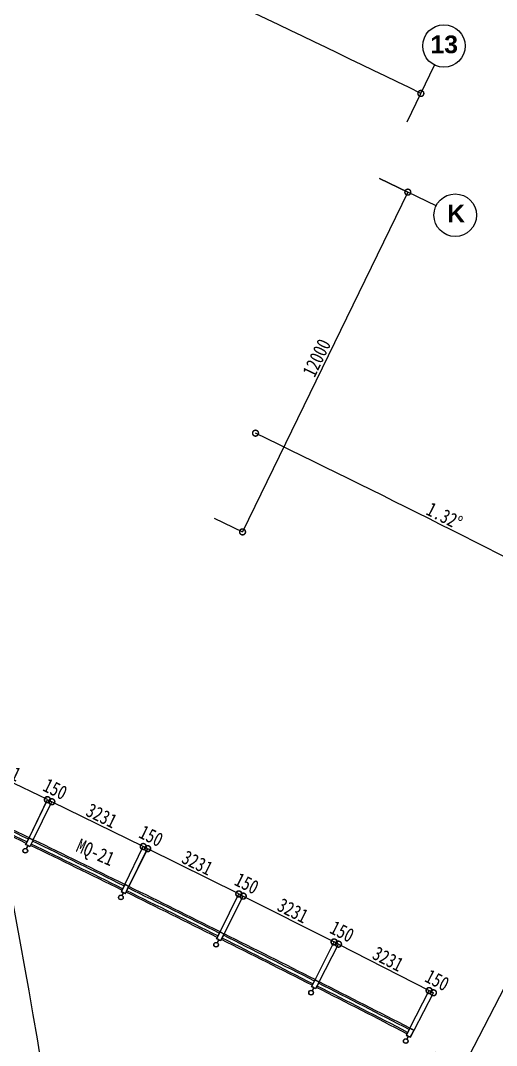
# Model space of a CAD drawing. Extents: x 23317406 to 24383751, y 42324270 to 43451021.
# Drawn here: x 24091776 to 24106898, y 42926667 to 42959219 of the extents above; entities that cross this region are included whole.
import ezdxf

# ---------------------------------------------------------------- set-up
doc = ezdxf.new("R2010")
doc.units = 0
doc.header["$MEASUREMENT"] = 0
doc.layers.get('0').update_dxf_attribs({"linetype": 'CONTINUOUS'})
doc.layers.get('DEFPOINTS').update_dxf_attribs({"linetype": 'CONTINUOUS'})
for name, color, linetype in [('墙', 7, 'CONTINUOUS'), ('柱形', 7, 'CONTINUOUS'), ('标注', 7, 'CONTINUOUS'), ('汉字', 7, 'CONTINUOUS'), ('门窗', 7, 'CONTINUOUS')]:
    doc.layers.add(name, color=color, linetype=linetype)
doc.styles.add('Q1', font='SimSun.ttf', dxfattribs={"width": 0.8, "height": 450})
doc.styles.add('Q200', font='SimSun.ttf', dxfattribs={"width": 0.8, "height": 450})
doc.styles.add('T-SG-01$0$Arial', font='ARIALBD.TTF')
doc.dimstyles.new('Q2', dxfattribs={"dimscale": 150, "dimtxt": 2.5, "dimasz": 2.5, "dimexe": 0, "dimexo": 0, "dimgap": 0.5, "dimtad": 1, "dimdec": 4, "dimdsep": 46, "dimtxsty": 'Q200', "dimblk1": 'DOTSMALL', "dimblk2": 'DOTSMALL', "dimsah": 1, "dimcen": 2.5, "dimadec": 0, "dimazin": 0, "dimtfac": 1, "dimtdec": 3, "dimtmove": 2, "dimatfit": 3, "dimldrblk": 'DOTSMALL', "dimfxl": 1, "dimtolj": 1, "dimtzin": 10, "dimarcsym": 0})

# ---------------------------------------------------------------- blocks, each defined once
blk = doc.blocks.new('_DOTSMALL')
at = {"color": 0, "linetype": 'ByBlock', "const_width": 0.5}
blk.add_lwpolyline([(-0.0625, 0, 1), (0.0625, 0, 1)], format="xyb", close=True, dxfattribs=at)
blk = doc.blocks.new('*D226')
at = {"color": 0, "linetype": 'ByBlock'}
for p, q in [((24103182, 42883105), (24104081, 42882667)), ((24104081, 42882667), (24098830, 42871877)), ((24097930, 42872315), (24098830, 42871877))]:
    blk.add_line(p, q, dxfattribs=at)
at = {"layer": 'DEFPOINTS', "color": 0, "linetype": 'ByBlock'}
for p in [(24103182, 42883105), (24097930, 42872315), (24098830, 42871877)]:
    blk.add_point(p, dxfattribs=at)
at = {"color": 0, "linetype": 'ByBlock', "xscale": 375, "yscale": 375, "zscale": 375}
for p, rotation in [((24104081, 42882667), 64.04798043541334), ((24098830, 42871877), 244.0479804354134)]:
    blk.add_blockref('_DOTSMALL', p, dxfattribs=dict(at, rotation=rotation))
at = {"color": 0, "linetype": 'ByBlock', "insert": (24101186, 42877403), "char_height": 450, "attachment_point": 5, "rotation": 64.048, "style": 'Q200'}
blk.add_mtext('\\A1;12000', dxfattribs=at)
blk = doc.blocks.new('*D227')
at = {"color": 0, "linetype": 'ByBlock'}
for p, q in [((24110461, 42866023), (24111350, 42865565)), ((24111350, 42865565), (24105851, 42854899)), ((24104962, 42855357), (24105851, 42854899))]:
    blk.add_line(p, q, dxfattribs=at)
at = {"layer": 'DEFPOINTS', "color": 0, "linetype": 'ByBlock'}
for p in [(24110461, 42866023), (24104962, 42855357), (24105851, 42854899)]:
    blk.add_point(p, dxfattribs=at)
at = {"color": 0, "linetype": 'ByBlock', "xscale": 375, "yscale": 375, "zscale": 375}
for p, rotation in [((24111350, 42865565), 62.72798043540853), ((24105851, 42854899), 242.7279804354085)]:
    blk.add_blockref('_DOTSMALL', p, dxfattribs=dict(at, rotation=rotation))
at = {"color": 0, "linetype": 'ByBlock', "insert": (24108334, 42860369), "char_height": 450, "attachment_point": 5, "rotation": 62.728, "style": 'Q200'}
blk.add_mtext('\\A1;11999.9812', dxfattribs=at)
blk = doc.blocks.new('*D230')
at = {"color": 0, "linetype": 'ByBlock'}
for p, q in [((24110461, 42866023), (24112297, 42865071)), ((24112297, 42865071), (24097574, 42836660)), ((24095738, 42837611), (24097574, 42836660))]:
    blk.add_line(p, q, dxfattribs=at)
at = {"layer": 'DEFPOINTS', "color": 0, "linetype": 'ByBlock'}
for p in [(24110461, 42866023), (24095738, 42837611), (24097574, 42836660)]:
    blk.add_point(p, dxfattribs=at)
at = {"color": 0, "linetype": 'ByBlock', "xscale": 375, "yscale": 375, "zscale": 375}
for p, rotation in [((24112297, 42865071), 62.60633861721945), ((24097574, 42836660), 242.6063386172194)]:
    blk.add_blockref('_DOTSMALL', p, dxfattribs=dict(at, rotation=rotation))
at = {"color": 0, "linetype": 'ByBlock', "insert": (24104669, 42851004), "char_height": 450, "attachment_point": 5, "rotation": 62.6063, "style": 'Q200'}
blk.add_mtext('\\A1;32000.026', dxfattribs=at)
blk = doc.blocks.new('*D234')
at = {"color": 0, "linetype": 'ByBlock'}
blk.add_arc((23891114, 42822162), 203000, 6.7, 13.6, dxfattribs=at)
at = {"layer": 'DEFPOINTS', "color": 0, "linetype": 'ByBlock'}
for p in [(24090367, 42870366), (24087451, 42869660), (24091615, 42853918), (24094728, 42846081), (24091735, 42845729)]:
    blk.add_point(p, dxfattribs=at)
at = {"color": 0, "linetype": 'ByBlock', "xscale": 375, "yscale": 375, "zscale": 375}
for p, rotation in [((24088423, 42869895), 103.5999999997497), ((24092728, 42845846), 276.7000000003687)]:
    blk.add_blockref('_DOTSMALL', p, dxfattribs=dict(at, rotation=rotation))
at = {"color": 0, "linetype": 'ByBlock', "insert": (24091233, 42857988), "char_height": 450, "attachment_point": 5, "rotation": 280.15, "style": 'Q200'}
blk.add_mtext('\\A1;6.9°', dxfattribs=at)
blk = doc.blocks.new('*D245')
at = {"color": 0, "linetype": 'ByBlock'}
for p, q in [((24067622, 42922432), (24068480, 42922919)), ((24093003, 42828859), (24094989, 42828925))]:
    blk.add_line(p, q, dxfattribs=at)
blk.add_arc((23891114, 42822162), 203987, 1.9, 29.6, dxfattribs=at)
at = {"layer": 'DEFPOINTS', "color": 0, "linetype": 'ByBlock'}
for p in [(24067622, 42922432), (24065013, 42920950), (24091262, 42861550), (24091005, 42828793), (24093003, 42828859)]:
    blk.add_point(p, dxfattribs=at)
at = {"color": 0, "linetype": 'ByBlock', "xscale": 375, "yscale": 375, "zscale": 375}
for p, rotation in [((24068480, 42922919), 119.5999999999786), ((24094989, 42828925), 271.9000000002517)]:
    blk.add_blockref('_DOTSMALL', p, dxfattribs=dict(at, rotation=rotation))
at = {"color": 0, "linetype": 'ByBlock', "insert": (24087731, 42877613), "char_height": 450, "attachment_point": 5, "rotation": 285.75, "style": 'Q200'}
blk.add_mtext('\\A1;27.7°', dxfattribs=at)
blk = doc.blocks.new('*D247')
at = {"color": 0, "linetype": 'ByBlock'}
blk.add_arc((23850579, 42364089), 580223, 64.04798, 65.36798, dxfattribs=at)
at = {"layer": 'DEFPOINTS', "color": 0, "linetype": 'ByBlock'}
for p in [(24092415, 42891527), (24091992, 42890604), (24100481, 42887737), (24104932, 42886701), (24104057, 42884903)]:
    blk.add_point(p, dxfattribs=at)
at = {"color": 0, "linetype": 'ByBlock', "xscale": 375, "yscale": 375, "zscale": 375}
for p, rotation in [((24092409, 42891513), 155.3679804354707), ((24104495, 42885802), 334.0479804353695)]:
    blk.add_blockref('_DOTSMALL', p, dxfattribs=dict(at, rotation=rotation))
at = {"color": 0, "linetype": 'ByBlock', "insert": (24098596, 42888964), "char_height": 450, "attachment_point": 5, "rotation": 334.708, "style": 'Q200'}
blk.add_mtext('\\A1;1.32°', dxfattribs=at)
blk = doc.blocks.new('*D248')
at = {"color": 0, "linetype": 'ByBlock'}
blk.add_arc((23850579, 42364089), 568223, 62.72798, 64.04798, dxfattribs=at)
at = {"layer": 'DEFPOINTS', "color": 0, "linetype": 'ByBlock'}
for p in [(24099243, 42875012), (24098806, 42874113), (24107061, 42871133), (24111405, 42870037), (24110489, 42868259)]:
    blk.add_point(p, dxfattribs=at)
at = {"color": 0, "linetype": 'ByBlock', "xscale": 375, "yscale": 375, "zscale": 375}
for p, rotation in [((24099243, 42875012), 154.0479804352459), ((24110947, 42869148), 332.7279804353299)]:
    blk.add_blockref('_DOTSMALL', p, dxfattribs=dict(at, rotation=rotation))
at = {"color": 0, "linetype": 'ByBlock', "insert": (24105246, 42872382), "char_height": 450, "attachment_point": 5, "rotation": 333.388, "style": 'Q200'}
blk.add_mtext('\\A1;1.32°', dxfattribs=at)
blk = doc.blocks.new('*D278')
at = {"color": 0, "linetype": 'ByBlock'}
blk.add_arc((23850579, 42364089), 544802, 62.72798, 63.07798, dxfattribs=at)
at = {"layer": 'DEFPOINTS', "color": 0, "linetype": 'ByBlock'}
for p in [(24110489, 42868259), (24101201, 42857623), (24099229, 42848839), (24096447, 42848260), (24099492, 42846927)]:
    blk.add_point(p, dxfattribs=at)
at = {"color": 0, "linetype": 'ByBlock', "xscale": 375, "yscale": 375, "zscale": 375}
for p, rotation in [((24097253, 42849847), 153.0779804355607), ((24100215, 42848331), 332.7279804354878)]:
    blk.add_blockref('_DOTSMALL', p, dxfattribs=dict(at, rotation=rotation))
at = {"color": 0, "linetype": 'ByBlock', "insert": (24098872, 42849359), "char_height": 450, "attachment_point": 5, "rotation": 332.903, "style": 'Q200'}
blk.add_mtext('\\A1;0.35°', dxfattribs=at)
blk = doc.blocks.new('*D279')
at = {"color": 0, "linetype": 'ByBlock'}
blk.add_arc((23850579, 42364089), 544802, 63.07798, 63.42798, dxfattribs=at)
at = {"layer": 'DEFPOINTS', "color": 0, "linetype": 'ByBlock'}
for p in [(24098182, 42859144), (24101201, 42857623), (24096263, 42850348), (24093485, 42849753), (24096447, 42848260)]:
    blk.add_point(p, dxfattribs=at)
at = {"color": 0, "linetype": 'ByBlock', "xscale": 375, "yscale": 375, "zscale": 375}
for p, rotation in [((24094281, 42851345), 153.4279804353991), ((24097253, 42849847), 333.0779804352268)]:
    blk.add_blockref('_DOTSMALL', p, dxfattribs=dict(at, rotation=rotation))
at = {"color": 0, "linetype": 'ByBlock', "insert": (24095903, 42850866), "char_height": 450, "attachment_point": 5, "rotation": 333.253, "style": 'Q200'}
blk.add_mtext('\\A1;0.35°', dxfattribs=at)
blk = doc.blocks.new('*D292')
at = {"color": 0, "linetype": 'ByBlock'}
for p, q in [((24089136, 42863566), (24089718, 42864775)), ((24092629, 42863374), (24089718, 42864775)), ((24092048, 42862165), (24092629, 42863374))]:
    blk.add_line(p, q, dxfattribs=at)
at = {"layer": 'DEFPOINTS', "color": 0, "linetype": 'ByBlock'}
for p in [(24089718, 42864775), (24089136, 42863566), (24092048, 42862165)]:
    blk.add_point(p, dxfattribs=at)
at = {"color": 0, "linetype": 'ByBlock', "xscale": 375, "yscale": 375, "zscale": 375}
for p, rotation in [((24089718, 42864775), 154.3030705294944), ((24092629, 42863374), 334.3030705294944)]:
    blk.add_blockref('_DOTSMALL', p, dxfattribs=dict(at, rotation=rotation))
at = {"color": 0, "linetype": 'ByBlock', "insert": (24091303, 42864345), "char_height": 450, "attachment_point": 5, "rotation": 334.3031, "style": 'Q200'}
blk.add_mtext('\\A1;3231', dxfattribs=at)
blk = doc.blocks.new('*D294')
at = {"color": 0, "linetype": 'ByBlock'}
for p, q in [((24095220, 42860614), (24095817, 42861816)), ((24098711, 42860379), (24095817, 42861816)), ((24098115, 42859178), (24098711, 42860379))]:
    blk.add_line(p, q, dxfattribs=at)
at = {"layer": 'DEFPOINTS', "color": 0, "linetype": 'ByBlock'}
for p in [(24095817, 42861816), (24095220, 42860614), (24098115, 42859178)]:
    blk.add_point(p, dxfattribs=at)
at = {"color": 0, "linetype": 'ByBlock', "xscale": 375, "yscale": 375, "zscale": 375}
for p, rotation in [((24095817, 42861816), 153.603070963526), ((24098711, 42860379), 333.603070963526)]:
    blk.add_blockref('_DOTSMALL', p, dxfattribs=dict(at, rotation=rotation))
at = {"color": 0, "linetype": 'ByBlock', "insert": (24097397, 42861366), "char_height": 450, "attachment_point": 5, "rotation": 333.6031, "style": 'Q200'}
blk.add_mtext('\\A1;3231', dxfattribs=at)
blk = doc.blocks.new('*D295')
at = {"color": 0, "linetype": 'ByBlock'}
for p, q in [((24095086, 42860681), (24095678, 42861884)), ((24095220, 42860614), (24095813, 42861818)), ((24095813, 42861818), (24095678, 42861884))]:
    blk.add_line(p, q, dxfattribs=at)
at = {"layer": 'DEFPOINTS', "color": 0, "linetype": 'ByBlock'}
for p in [(24095678, 42861884), (24095086, 42860681), (24095220, 42860614)]:
    blk.add_point(p, dxfattribs=at)
at = {"color": 0, "linetype": 'ByBlock', "xscale": 375, "yscale": 375, "zscale": 375}
for p, rotation in [((24095678, 42861884), 153.7760400832081), ((24095813, 42861818), 333.7760400832081)]:
    blk.add_blockref('_DOTSMALL', p, dxfattribs=dict(at, rotation=rotation))
at = {"color": 0, "linetype": 'ByBlock', "insert": (24095928, 42862221), "char_height": 450, "attachment_point": 5, "rotation": 333.776, "style": 'Q200'}
blk.add_mtext('\\A1;150', dxfattribs=at)
blk = doc.blocks.new('*D296')
at = {"color": 0, "linetype": 'ByBlock'}
for p, q in [((24092183, 42862100), (24092772, 42863305)), ((24095675, 42861886), (24092772, 42863305)), ((24095086, 42860681), (24095675, 42861886))]:
    blk.add_line(p, q, dxfattribs=at)
at = {"layer": 'DEFPOINTS', "color": 0, "linetype": 'ByBlock'}
for p in [(24092772, 42863305), (24092183, 42862100), (24095086, 42860681)]:
    blk.add_point(p, dxfattribs=at)
at = {"color": 0, "linetype": 'ByBlock', "xscale": 375, "yscale": 375, "zscale": 375}
for p, rotation in [((24092772, 42863305), 153.9529808694422), ((24095675, 42861886), 333.9529808694422)]:
    blk.add_blockref('_DOTSMALL', p, dxfattribs=dict(at, rotation=rotation))
at = {"color": 0, "linetype": 'ByBlock', "insert": (24094355, 42862865), "char_height": 450, "attachment_point": 5, "rotation": 333.953, "style": 'Q200'}
blk.add_mtext('\\A1;3231', dxfattribs=at)
blk = doc.blocks.new('*D297')
at = {"color": 0, "linetype": 'ByBlock'}
for p, q in [((24092048, 42862165), (24092633, 42863372)), ((24092183, 42862100), (24092768, 42863307)), ((24092633, 42863372), (24092768, 42863307))]:
    blk.add_line(p, q, dxfattribs=at)
at = {"layer": 'DEFPOINTS', "color": 0, "linetype": 'ByBlock'}
for p in [(24092768, 42863307), (24092048, 42862165), (24092183, 42862100)]:
    blk.add_point(p, dxfattribs=at)
at = {"color": 0, "linetype": 'ByBlock', "xscale": 375, "yscale": 375, "zscale": 375}
for p, rotation in [((24092633, 42863372), 154.1299216530471), ((24092768, 42863307), 334.1299216530471)]:
    blk.add_blockref('_DOTSMALL', p, dxfattribs=dict(at, rotation=rotation))
at = {"color": 0, "linetype": 'ByBlock', "insert": (24092880, 42863711), "char_height": 450, "attachment_point": 5, "rotation": 334.1299, "style": 'Q200'}
blk.add_mtext('\\A1;150', dxfattribs=at)
blk = doc.blocks.new('*D298')
at = {"color": 0, "linetype": 'ByBlock'}
for p, q in [((24101268, 42857589), (24101879, 42858783)), ((24101879, 42858783), (24104756, 42857311)), ((24104145, 42856117), (24104756, 42857311))]:
    blk.add_line(p, q, dxfattribs=at)
at = {"layer": 'DEFPOINTS', "color": 0, "linetype": 'ByBlock'}
for p in [(24101268, 42857589), (24104756, 42857311), (24104145, 42856117)]:
    blk.add_point(p, dxfattribs=at)
at = {"color": 0, "linetype": 'ByBlock', "xscale": 375, "yscale": 375, "zscale": 375}
for p, rotation in [((24101879, 42858783), 152.902891643415), ((24104756, 42857311), 332.902891643415)]:
    blk.add_blockref('_DOTSMALL', p, dxfattribs=dict(at, rotation=rotation))
at = {"color": 0, "linetype": 'ByBlock', "insert": (24103454, 42858314), "char_height": 450, "attachment_point": 5, "rotation": 332.9029, "style": 'Q200'}
blk.add_mtext('\\A1;3231', dxfattribs=at)
blk = doc.blocks.new('*D299')
at = {"color": 0, "linetype": 'ByBlock'}
for p, q in [((24098115, 42859178), (24098715, 42860378)), ((24098249, 42859111), (24098849, 42860311)), ((24098715, 42860378), (24098849, 42860311))]:
    blk.add_line(p, q, dxfattribs=at)
at = {"layer": 'DEFPOINTS', "color": 0, "linetype": 'ByBlock'}
for p in [(24098849, 42860311), (24098115, 42859178), (24098249, 42859111)]:
    blk.add_point(p, dxfattribs=at)
at = {"color": 0, "linetype": 'ByBlock', "xscale": 375, "yscale": 375, "zscale": 375}
for p, rotation in [((24098715, 42860378), 153.4299220906587), ((24098849, 42860311), 333.4299220906587)]:
    blk.add_blockref('_DOTSMALL', p, dxfattribs=dict(at, rotation=rotation))
at = {"color": 0, "linetype": 'ByBlock', "insert": (24098966, 42860713), "char_height": 450, "attachment_point": 5, "rotation": 333.4299, "style": 'Q200'}
blk.add_mtext('\\A1;150', dxfattribs=at)
blk = doc.blocks.new('*D300')
at = {"color": 0, "linetype": 'ByBlock'}
for p, q in [((24098249, 42859111), (24098852, 42860309)), ((24098852, 42860309), (24101738, 42858855)), ((24101134, 42857656), (24101738, 42858855))]:
    blk.add_line(p, q, dxfattribs=at)
at = {"layer": 'DEFPOINTS', "color": 0, "linetype": 'ByBlock'}
for p in [(24098249, 42859111), (24101738, 42858855), (24101134, 42857656)]:
    blk.add_point(p, dxfattribs=at)
at = {"color": 0, "linetype": 'ByBlock', "xscale": 375, "yscale": 375, "zscale": 375}
for p, rotation in [((24098852, 42860309), 153.2529813034616), ((24101738, 42858855), 333.2529813034615)]:
    blk.add_blockref('_DOTSMALL', p, dxfattribs=dict(at, rotation=rotation))
at = {"color": 0, "linetype": 'ByBlock', "insert": (24100430, 42859850), "char_height": 450, "attachment_point": 5, "rotation": 333.253, "style": 'Q200'}
blk.add_mtext('\\A1;3231', dxfattribs=at)
blk = doc.blocks.new('*D301')
at = {"color": 0, "linetype": 'ByBlock'}
for p, q in [((24101134, 42857656), (24101742, 42858853)), ((24101268, 42857589), (24101875, 42858785)), ((24101875, 42858785), (24101742, 42858853))]:
    blk.add_line(p, q, dxfattribs=at)
at = {"layer": 'DEFPOINTS', "color": 0, "linetype": 'ByBlock'}
for p in [(24101742, 42858853), (24101134, 42857656), (24101268, 42857589)]:
    blk.add_point(p, dxfattribs=at)
at = {"color": 0, "linetype": 'ByBlock', "xscale": 375, "yscale": 375, "zscale": 375}
for p, rotation in [((24101742, 42858853), 153.0760405225704), ((24101875, 42858785), 333.0760405225704)]:
    blk.add_blockref('_DOTSMALL', p, dxfattribs=dict(at, rotation=rotation))
at = {"color": 0, "linetype": 'ByBlock', "insert": (24101995, 42859186), "char_height": 450, "attachment_point": 5, "rotation": 333.076, "style": 'Q200'}
blk.add_mtext('\\A1;150', dxfattribs=at)
blk = doc.blocks.new('*D302')
at = {"color": 0, "linetype": 'ByBlock'}
for p, q in [((24104145, 42856117), (24104759, 42857309)), ((24104278, 42856048), (24104893, 42857240)), ((24104759, 42857309), (24104893, 42857240))]:
    blk.add_line(p, q, dxfattribs=at)
at = {"layer": 'DEFPOINTS', "color": 0, "linetype": 'ByBlock'}
for p in [(24104893, 42857240), (24104145, 42856117), (24104278, 42856048)]:
    blk.add_point(p, dxfattribs=at)
at = {"color": 0, "linetype": 'ByBlock', "xscale": 375, "yscale": 375, "zscale": 375}
for p, rotation in [((24104759, 42857309), 152.7299216956899), ((24104893, 42857240), 332.72992169569)]:
    blk.add_blockref('_DOTSMALL', p, dxfattribs=dict(at, rotation=rotation))
at = {"color": 0, "linetype": 'ByBlock', "insert": (24105015, 42857641), "char_height": 450, "attachment_point": 5, "rotation": 332.7299, "style": 'Q200'}
blk.add_mtext('\\A1;150', dxfattribs=at)

msp = doc.modelspace()

# ---------------------------------------------------------------- linework, layer by layer
for p, q in [((24104057.03903, 42956004.60813), (24104932.27569, 42957802.92979)), ((24104980.12403, 42953331.04981), (24103181.80237, 42954206.28647))]:
    msp.add_line(p, q)
at = {"color": 2}
for centre in [(24105227.66806, 42958409.86335), (24105587.0576, 42953035.65744)]:
    msp.add_circle(centre, 675, dxfattribs=at)
at = {"layer": '墙', "ltscale": 5000}
for start, end in [(67.1172342395, 67.1172342395), (66.2587266313, 66.2587266313), (64.4772342395, 64.4772342395), (64.9387266313, 64.9387266313)]:
    msp.add_arc((23850578.58196, 42857442.58139), 533172.67138, start, end, dxfattribs=at)
at = {"layer": '墙'}
for centre, start, end in [((23850634.74669, 42857737.27781), 79.4743453394, 79.4743453394), ((23850639.30178, 42857736.37231), 78.1227654233, 78.1227654233), ((23850644.55659, 42857735.23786), 77.5606287088, 77.5606287088), ((23850649.0789, 42857734.18074), 76.2090487927, 76.2090487927)]:
    msp.add_arc(centre, 530172.67138, start, end, dxfattribs=at)
at = {"layer": '柱形'}
for p, q in [((24092003.29364, 42933010.27508), (24091959.6574, 42932920.29798)), ((24092008.69227, 42933007.6569), (24091965.05602, 42932917.67981)), ((24095039.77964, 42931526.2164), (24094995.59458, 42931436.50754)), ((24095045.16218, 42931523.5653), (24095000.97711, 42931433.85644)), ((24098067.14345, 42930023.6367), (24098022.41121, 42929934.19942)), ((24098072.50969, 42930020.95276), (24098027.77745, 42929931.51548)), ((24101085.27209, 42928502.59203), (24101039.99435, 42928413.42967)), ((24101090.62184, 42928499.87536), (24101045.34409, 42928410.71301)), ((24104094.05295, 42926963.13915), (24104048.2314, 42926874.25504)), ((24104099.386, 42926960.38986), (24104053.56444, 42926871.50575))]:
    msp.add_line(p, q, dxfattribs=at)
for points in [[(24092047.60074, 42933266.63592, -0.0000338739), (24092182.56417, 42933201.17698), (24092073.47356, 42932976.23423, 0.0000677785), (24091938.50791, 42933041.6886)], [(24092050.38127, 42933258.61929, -0.0000311642), (24092174.54763, 42933198.39707), (24092070.69345, 42932984.25174, 0.0000623556), (24091946.52505, 42933044.46975)], [(24095220.21522, 42931716.02421, 0.0000338739), (24095085.64968, 42931782.29725), (24094975.18702, 42931558.02509, -0.0000677785), (24095109.75031, 42931491.74749)], [(24095212.18167, 42931713.29295, 0.0000311642), (24095088.38137, 42931774.26415), (24094983.221, 42931560.75722, -0.0000623556), (24095107.01923, 42931499.78183)], [(24098114.5792, 42930279.43711, -0.0000338739), (24098248.73285, 42930212.33421), (24098136.90225, 42929988.74101, 0.0000677785), (24098002.74634, 42930055.83936)], [(24098117.26159, 42930271.3871, -0.0000311642), (24098240.68294, 42930209.65244), (24098134.2203, 42929996.79188, 0.0000623556), (24098010.79686, 42930058.52236)], [(24101134.26955, 42928758.0979, -0.0000338739), (24101268.01078, 42928690.17676), (24101154.81643, 42928467.27086, 0.0000677785), (24101021.07289, 42928535.18747)], [(24101136.90271, 42928750.03166, -0.0000311642), (24101259.94465, 42928687.54421), (24101152.18371, 42928475.33796, 0.0000623556), (24101029.13965, 42928537.82124)], [(24104277.93644, 42927149.60862, 0.0000338739), (24104144.60795, 42927218.33643), (24104030.05406, 42926996.12615, -0.0000677785), (24104163.38023, 42926927.39382)], [(24104269.85419, 42927147.02503, 0.0000311642), (24104147.19197, 42927210.25462), (24104038.13676, 42926998.7106, -0.0000623556), (24104160.79683, 42926935.47686)]]:
    msp.add_lwpolyline(points, format="xyb", close=True, dxfattribs=at)
for centre, radius in [((24091929.62953, 42932851.50607), 75), ((24091929.62953, 42932851.50607), 69), ((24094965.14705, 42931367.90034), 75), ((24094965.14705, 42931367.90034), 69), ((24097991.54515, 42929865.77949), 75), ((24097991.54515, 42929865.77949), 69), ((24101008.71092, 42928345.19957), 75), ((24101008.71092, 42928345.19957), 69), ((24104016.53175, 42926806.21731), 75), ((24104016.53175, 42926806.21731), 69)]:
    msp.add_circle(centre, radius, dxfattribs=at)
at = {"layer": '门窗'}
for radius, start, end in [(553322.67138, 64.1357465793, 64.4702142916), (553372.67138, 64.1357465793, 64.4702142916), (553472.67138, 64.1357437732, 64.4702170976), (553522.67138, 64.1357437732, 64.4702170976), (553472.67138, 63.7857437732, 64.1202170976), (553522.67138, 63.7857437732, 64.1202170976), (553322.67138, 63.7857465793, 64.1202142916), (553372.67138, 63.7857465793, 64.1202142916), (553322.67138, 63.4357465793, 63.7702142916), (553372.67138, 63.4357465793, 63.7702142916), (553472.67138, 63.4357437732, 63.7702170977), (553522.67138, 63.4357437732, 63.7702170977), (553472.67138, 63.0857437732, 63.4202170976), (553522.67138, 63.0857437732, 63.4202170976), (553322.67138, 63.0857465793, 63.4202142916), (553372.67138, 63.0857465793, 63.4202142916), (553372.67138, 62.7357465793, 63.0702142916), (553472.67138, 62.7357437732, 63.0702170976), (553522.67138, 62.7357437732, 63.0702170976), (553322.67138, 62.7357465793, 63.0702142916)]:
    msp.add_arc((23850578.58196, 42435190.26996), radius, start, end, dxfattribs=at)

# ---------------------------------------------------------------- texts
at = {"color": 3, "style": 'T-SG-01$0$Arial'}
for s, p in [('13', (24104800.37955, 42958181.32383)), ('K', (24105332.26908, 42952807.11792))]:
    msp.add_text(s, height=562.5, dxfattribs=at).set_placement(p)
at = {"layer": '汉字', "color": 0, "style": 'Q1', "width": 0.8}
msp.add_text('MQ-21', height=450, rotation=336.692500039, dxfattribs=at).set_placement((24093507.54464, 42932840.5862))

# ---------------------------------------------------------------- dimensions: what is measured, and where the dimension line sits
dim = msp.add_aligned_dim(p1=(24103181.80237, 42954206.28647), p2=(24097930.38244, 42943416.35651), distance=1000, dimstyle='Q2')
dim.commit()
dim.dimension.update_dxf_attribs({"geometry": '*D226', "text_midpoint": (24101185.50499, 42948504.98866), "insert": (0, 71101.611)})
at = {"layer": '标注'}
for base, line1, line2, picture, middle in [((24091262.18921, 42932651.54336), ((24065013.48583, 42992051.5642), (24067621.97062, 42993533.3898)), ((24091004.54312, 42899894.22656), (24093003.44355, 42899960.53691)), '*D245', (24087731.22401, 42948714.84205)), ((24100480.7375, 42958838.3016), ((24092415.43478, 42962628.81349), (24091992.13361, 42961705.60699)), ((24104057.03903, 42956004.60813), (24104932.27569, 42957802.92979)), '*D247', (24098596.40571, 42960065.23706)), ((24107060.8227, 42942234.51306), ((24099243.23742, 42946113.839), (24098805.61909, 42945214.67817)), ((24110488.8263, 42939361.09797), (24111405.25738, 42941138.78019)), '*D248', (24105246.41063, 42943483.81203)), ((24091615.23307, 42925019.38728), ((24087450.62204, 42940761.89773), (24090366.50505, 42941467.32406)), ((24091734.97113, 42916830.67977), (24094727.77488, 42917182.25341)), '*D234', (24091232.80792, 42929089.89608)), ((24099228.90905, 42919940.23297), ((24096446.97855, 42919362.09193), (24101201.14132, 42928724.13959)), ((24099491.65327, 42918028.91137), (24110488.8263, 42939361.09797)), '*D278', (24098871.90168, 42920460.20571)), ((24096263.11965, 42921450.09849), ((24093484.77224, 42920854.9736), (24098181.65716, 42930245.88793)), ((24096446.97855, 42919362.09193), (24101201.14132, 42928724.13959)), '*D279', (24095902.94262, 42921967.88071))]:
    dim = msp.add_angular_dim_2l(base=base, line1=line1, line2=line2, dimstyle='Q2', override={"dimadec": 4, "dimazin": 2}, dxfattribs=at)
    dim.commit()
    dim.dimension.update_dxf_attribs({"geometry": picture, "text_midpoint": middle, "insert": (0, 71101.611)})
for p1, p2, distance, picture, middle, set_off in [((24110460.8309778497, 42937124.4139362872), (24095737.5689733401, 42908712.6694855466), 2067.9329514088, '*D230', (24104668.8880487606, 42922105.1129963696), (0, 71101.6110028625)), ((24110460.83098, 42937124.41394), (24104962.25307, 42926458.33733), 1000, '*D227', (24108333.7308, 42931470.62475), (0, 71101.611))]:
    dim = msp.add_aligned_dim(p1=p1, p2=p2, distance=distance, dimstyle='Q2', dxfattribs=at)
    dim.commit()
    dim.dimension.update_dxf_attribs({"geometry": picture, "text_midpoint": middle, "insert": set_off})
for p1, p2, distance, picture, middle in [((24092047.60074, 42933266.63592), (24089135.89979, 42934667.75078), -1341.42471, '*D292', (24091303.48973, 42935446.28158)), ((24092047.59475, 42933266.63318), (24092182.56261, 42933201.18338), 1341.48935, '*D297', (24092880.40028, 42934812.12293)), ((24095085.64816, 42931782.30366), (24092182.56261, 42933201.18338), -1341.55533, '*D296', (24094354.92643, 42933966.57264)), ((24095220.20921, 42931716.02151), (24095085.64816, 42931782.30366), -1341.48935, '*D295', (24095927.98331, 42933322.62023)), ((24098114.57545, 42930279.43898), (24095220.20921, 42931716.02151), -1341.42471, '*D294', (24097397.1487, 42932468.01277)), ((24098114.56943, 42930279.43631), (24098248.72762, 42930212.3425), 1341.48935, '*D299', (24098966.19404, 42931814.63635)), ((24098248.72762, 42930212.3425), (24101134.26207, 42928758.10169), 1341.55533, '*D300', (24100430.28007, 42930951.13489)), ((24101268.00331, 42928690.18055), (24101134.26207, 42928758.10169), -1341.48935, '*D301', (24101995.35239, 42930288.01251)), ((24101268.00187, 42928690.18698), (24104144.59677, 42927218.3422), 1341.42471, '*D298', (24103453.96824, 42929415.51962)), ((24104144.59677, 42927218.3422), (24104277.93644, 42927149.60862), 1341.41859, '*D302', (24105014.88655, 42928742.95758))]:
    dim = msp.add_aligned_dim(p1=p1, p2=p2, distance=distance, dimstyle='Q2', override={"dimdec": 0}, dxfattribs=at)
    dim.commit()
    dim.dimension.update_dxf_attribs({"geometry": picture, "text_midpoint": middle, "insert": (0, 71101.611)})

doc.saveas('drawing.dxf')
